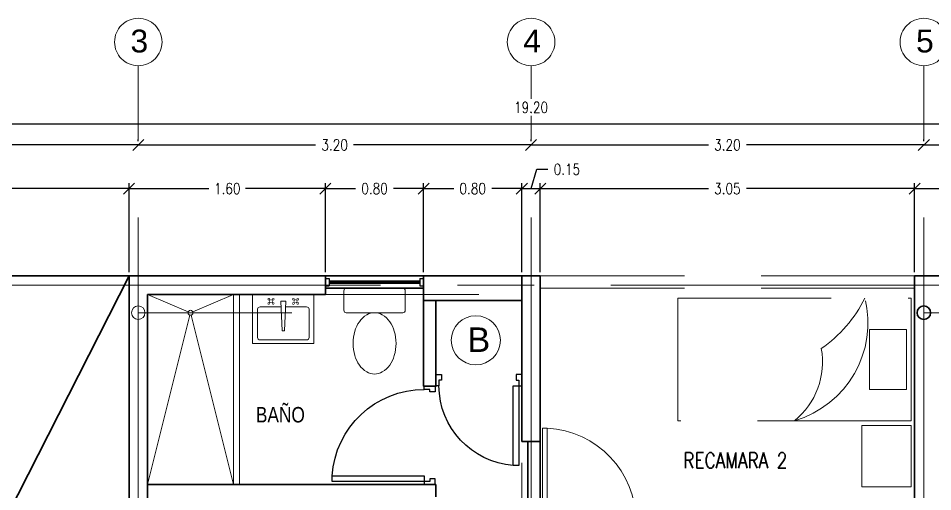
# Model space of a CAD drawing. Header units: metres. Extents: x -255 to -21, y -382 to -241.
# Drawn here: x -38.05 to -30.6, y -330.74 to -326.88 of the extents above; entities that cross this region are included whole.
import ezdxf

# ---------------------------------------------------------------- set-up
doc = ezdxf.new("R2010")
doc.units = ezdxf.units.M
doc.header["$LTSCALE"] = 5
doc.header["$MEASUREMENT"] = 0
doc.linetypes.add('CENTER2', pattern=[1.125, 0.75, -0.125, 0.125, -0.125])
doc.linetypes.add('HIDDEN', pattern=[0.375, 0.25, -0.125])
doc.layers.get('0').update_dxf_attribs({"color": 30})
for name, color, linetype, lineweight in [('A-ANNO-DIMS', 3, 'Continuous', 18), ('A-ANNO-SYMB', 3, 'Continuous', 18), ('A-ANNO-TEXT', 3, 'Continuous', 18), ('A-DOOR-FULL', 4, 'Continuous', 25), ('A-FLOR-LEVL', 7, 'Continuous', 35), ('A-FLOR-OVHD', 3, 'HIDDEN', 18), ('A-FURN', 8, 'Continuous', 18), ('A-GLAZ-FULL', 4, 'Continuous', 25), ('A-WALL-FULL-EXTR', 7, 'Continuous', 35), ('A-WALL-FULL-INTR', 7, 'Continuous', 35)]:
    doc.layers.add(name, color=color, linetype=linetype, lineweight=lineweight)
doc.styles.add('E-ROMANS', font='romans.shx', dxfattribs={"width": 0.8})
doc.styles.get("Standard").update_dxf_attribs({"font": 'arial.ttf'})
doc.dimstyles.new('E-0050_TICK_18', dxfattribs={"dimscale": 0.001, "dimtxt": 90, "dimasz": 90, "dimexe": 45, "dimexo": 30, "dimgap": 45, "dimtad": 0, "dimzin": 0, "dimdsep": 46, "dimtxsty": 'E-ROMANS', "dimblk": 'OBLIQUE', "dimcen": 45, "dimclrd": 256, "dimclre": 256, "dimclrt": 256, "dimadec": 0, "dimazin": 0, "dimtfac": 1, "dimtmove": 1, "dimatfit": 3, "dimldrblk": 'OPEN90', "dimfxl": 1, "dimtfill": 1, "dimtolj": 1, "dimtzin": 0, "dimarcsym": 0})

# ---------------------------------------------------------------- blocks, each defined once
blk = doc.blocks.new('_Oblique')
at = {"color": 0, "linetype": 'ByBlock', "lineweight": -2}
blk.add_line((-0.5, -0.5), (0.5, 0.5), dxfattribs=at)
blk = doc.blocks.new('*D301')
at = {"layer": 'A-ANNO-DIMS', "lineweight": -2, "transparency": 16777216}
for p, q in [((-40.2683, -327.1991), (-40.2683, -327.9554)), ((-37.0683, -327.8804), (-37.0683, -327.8654)), ((-40.2683, -327.9104), (-38.823, -327.9104)), ((-37.0683, -327.9104), (-38.5136, -327.9104))]:
    blk.add_line(p, q, dxfattribs=at)
at = {"layer": 'A-ANNO-DIMS', "lineweight": -2, "transparency": 16777216, "xscale": 0.09, "yscale": 0.09, "zscale": 0.09, "rotation": 180}
blk.add_blockref('_Oblique', (-40.2683, -327.9104), dxfattribs=at)
at = {"layer": 'A-ANNO-DIMS', "lineweight": -2, "transparency": 16777216, "xscale": 0.09, "yscale": 0.09, "zscale": 0.09}
blk.add_blockref('_Oblique', (-37.0683, -327.9104), dxfattribs=at)
at = {"layer": 'A-ANNO-DIMS', "transparency": 16777216, "insert": (-38.6683, -327.9104), "char_height": 0.09, "attachment_point": 5, "style": 'E-ROMANS', "bg_fill": 3, "box_fill_scale": 1.25, "bg_fill_color": 256, "bg_fill_true_color": 13158600, "bg_fill_transparency": 0}
blk.add_mtext('\\A1;3.20', dxfattribs=at)
blk = doc.blocks.new('_Open90')
at = {"color": 0, "linetype": 'ByBlock', "lineweight": -2}
for p, q in [((0, 0), (-1, 0)), ((-0.5, 0.5), (0, 0)), ((0, 0), (-0.5, -0.5))]:
    blk.add_line(p, q, dxfattribs=at)
blk = doc.blocks.new('*D302')
at = {"layer": 'A-ANNO-DIMS', "lineweight": -2, "transparency": 16777216}
for p, q in [((-37.0683, -327.8804), (-37.0683, -327.8654)), ((-33.8683, -327.8804), (-33.8683, -327.8654)), ((-37.0683, -327.9104), (-35.623, -327.9104)), ((-33.8683, -327.9104), (-35.3136, -327.9104))]:
    blk.add_line(p, q, dxfattribs=at)
at = {"layer": 'A-ANNO-DIMS', "lineweight": -2, "transparency": 16777216, "xscale": 0.09, "yscale": 0.09, "zscale": 0.09, "rotation": 180}
blk.add_blockref('_Oblique', (-37.0683, -327.9104), dxfattribs=at)
at = {"layer": 'A-ANNO-DIMS', "lineweight": -2, "transparency": 16777216, "xscale": 0.09, "yscale": 0.09, "zscale": 0.09}
blk.add_blockref('_Oblique', (-33.8683, -327.9104), dxfattribs=at)
at = {"layer": 'A-ANNO-DIMS', "transparency": 16777216, "insert": (-35.4683, -327.9104), "char_height": 0.09, "attachment_point": 5, "style": 'E-ROMANS', "bg_fill": 3, "box_fill_scale": 1.25, "bg_fill_color": 256, "bg_fill_true_color": 13158600, "bg_fill_transparency": 0}
blk.add_mtext('\\A1;3.20', dxfattribs=at)
blk = doc.blocks.new('*D303')
at = {"layer": 'A-ANNO-DIMS', "lineweight": -2, "transparency": 16777216}
for p, q in [((-33.8683, -327.8804), (-33.8683, -327.8654)), ((-30.6683, -327.8804), (-30.6683, -327.8654)), ((-33.8683, -327.9104), (-32.423, -327.9104)), ((-30.6683, -327.9104), (-32.1136, -327.9104))]:
    blk.add_line(p, q, dxfattribs=at)
at = {"layer": 'A-ANNO-DIMS', "lineweight": -2, "transparency": 16777216, "xscale": 0.09, "yscale": 0.09, "zscale": 0.09, "rotation": 180}
blk.add_blockref('_Oblique', (-33.8683, -327.9104), dxfattribs=at)
at = {"layer": 'A-ANNO-DIMS', "lineweight": -2, "transparency": 16777216, "xscale": 0.09, "yscale": 0.09, "zscale": 0.09}
blk.add_blockref('_Oblique', (-30.6683, -327.9104), dxfattribs=at)
at = {"layer": 'A-ANNO-DIMS', "transparency": 16777216, "insert": (-32.2683, -327.9104), "char_height": 0.09, "attachment_point": 5, "style": 'E-ROMANS', "bg_fill": 3, "box_fill_scale": 1.25, "bg_fill_color": 256, "bg_fill_true_color": 13158600, "bg_fill_transparency": 0}
blk.add_mtext('\\A1;3.20', dxfattribs=at)
blk = doc.blocks.new('*D304')
at = {"layer": 'A-ANNO-DIMS', "lineweight": -2, "transparency": 16777216}
for p, q in [((-30.6683, -327.8804), (-30.6683, -327.8654)), ((-27.4683, -327.8804), (-27.4683, -327.8654)), ((-30.6683, -327.9104), (-29.223, -327.9104)), ((-27.4683, -327.9104), (-28.9136, -327.9104))]:
    blk.add_line(p, q, dxfattribs=at)
at = {"layer": 'A-ANNO-DIMS', "lineweight": -2, "transparency": 16777216, "xscale": 0.09, "yscale": 0.09, "zscale": 0.09, "rotation": 180}
blk.add_blockref('_Oblique', (-30.6683, -327.9104), dxfattribs=at)
at = {"layer": 'A-ANNO-DIMS', "lineweight": -2, "transparency": 16777216, "xscale": 0.09, "yscale": 0.09, "zscale": 0.09}
blk.add_blockref('_Oblique', (-27.4683, -327.9104), dxfattribs=at)
at = {"layer": 'A-ANNO-DIMS', "transparency": 16777216, "insert": (-29.0683, -327.9104), "char_height": 0.09, "attachment_point": 5, "style": 'E-ROMANS', "bg_fill": 3, "box_fill_scale": 1.25, "bg_fill_color": 256, "bg_fill_true_color": 13158600, "bg_fill_transparency": 0}
blk.add_mtext('\\A1;3.20', dxfattribs=at)
blk = doc.blocks.new('*D306')
at = {"layer": 'A-ANNO-DIMS', "lineweight": -2, "transparency": 16777216}
for p, q in [((-43.4683, -327.1991), (-43.4683, -327.7825)), ((-24.2683, -327.1991), (-24.2683, -327.7825)), ((-43.4683, -327.7375), (-24.2683, -327.7375))]:
    blk.add_line(p, q, dxfattribs=at)
at = {"layer": 'A-ANNO-DIMS', "lineweight": -2, "transparency": 16777216, "xscale": 0.09, "yscale": 0.09, "zscale": 0.09, "rotation": 180}
blk.add_blockref('_Oblique', (-43.4683, -327.7375), dxfattribs=at)
at = {"layer": 'A-ANNO-DIMS', "lineweight": -2, "transparency": 16777216, "xscale": 0.09, "yscale": 0.09, "zscale": 0.09}
blk.add_blockref('_Oblique', (-24.2683, -327.7375), dxfattribs=at)
at = {"layer": 'A-ANNO-DIMS', "transparency": 16777216, "insert": (-33.8683, -327.6039), "char_height": 0.09, "attachment_point": 5, "style": 'E-ROMANS', "bg_fill": 3, "box_fill_scale": 1.25, "bg_fill_color": 256, "bg_fill_true_color": 13158600, "bg_fill_transparency": 0}
blk.add_mtext('\\A1;19.20', dxfattribs=at)
blk = doc.blocks.new('*D311')
at = {"layer": 'A-ANNO-DIMS', "lineweight": -2, "transparency": 16777216}
for p, q in [((-40.1933, -328.9487), (-40.1933, -328.2216)), ((-37.1433, -328.9487), (-37.1433, -328.2216)), ((-40.1933, -328.2666), (-38.823, -328.2666)), ((-37.1433, -328.2666), (-38.5136, -328.2666))]:
    blk.add_line(p, q, dxfattribs=at)
at = {"layer": 'A-ANNO-DIMS', "lineweight": -2, "transparency": 16777216, "xscale": 0.09, "yscale": 0.09, "zscale": 0.09, "rotation": 180}
blk.add_blockref('_Oblique', (-40.1933, -328.2666), dxfattribs=at)
at = {"layer": 'A-ANNO-DIMS', "lineweight": -2, "transparency": 16777216, "xscale": 0.09, "yscale": 0.09, "zscale": 0.09}
blk.add_blockref('_Oblique', (-37.1433, -328.2666), dxfattribs=at)
at = {"layer": 'A-ANNO-DIMS', "transparency": 16777216, "insert": (-38.6683, -328.2666), "char_height": 0.09, "attachment_point": 5, "style": 'E-ROMANS', "bg_fill": 3, "box_fill_scale": 1.25, "bg_fill_color": 256, "bg_fill_true_color": 13158600, "bg_fill_transparency": 0}
blk.add_mtext('\\A1;3.05', dxfattribs=at)
blk = doc.blocks.new('*D312')
at = {"layer": 'A-ANNO-DIMS', "lineweight": -2, "transparency": 16777216}
for p, q in [((-37.1433, -328.9487), (-37.1433, -328.2216)), ((-35.5433, -328.9487), (-35.5433, -328.2216)), ((-37.1433, -328.2666), (-36.4928, -328.2666)), ((-35.5433, -328.2666), (-36.1937, -328.2666))]:
    blk.add_line(p, q, dxfattribs=at)
at = {"layer": 'A-ANNO-DIMS', "lineweight": -2, "transparency": 16777216, "xscale": 0.09, "yscale": 0.09, "zscale": 0.09, "rotation": 180}
blk.add_blockref('_Oblique', (-37.1433, -328.2666), dxfattribs=at)
at = {"layer": 'A-ANNO-DIMS', "lineweight": -2, "transparency": 16777216, "xscale": 0.09, "yscale": 0.09, "zscale": 0.09}
blk.add_blockref('_Oblique', (-35.5433, -328.2666), dxfattribs=at)
at = {"layer": 'A-ANNO-DIMS', "transparency": 16777216, "insert": (-36.3433, -328.2666), "char_height": 0.09, "attachment_point": 5, "style": 'E-ROMANS', "bg_fill": 3, "box_fill_scale": 1.25, "bg_fill_color": 256, "bg_fill_true_color": 13158600, "bg_fill_transparency": 0}
blk.add_mtext('\\A1;1.60', dxfattribs=at)
blk = doc.blocks.new('*D313')
at = {"layer": 'A-ANNO-DIMS', "lineweight": -2, "transparency": 16777216}
for p, q in [((-35.5433, -328.9487), (-35.5433, -328.2216)), ((-34.7433, -328.9487), (-34.7433, -328.2216)), ((-35.5433, -328.2666), (-35.298, -328.2666)), ((-34.7433, -328.2666), (-34.9886, -328.2666))]:
    blk.add_line(p, q, dxfattribs=at)
at = {"layer": 'A-ANNO-DIMS', "lineweight": -2, "transparency": 16777216, "xscale": 0.09, "yscale": 0.09, "zscale": 0.09, "rotation": 180}
blk.add_blockref('_Oblique', (-35.5433, -328.2666), dxfattribs=at)
at = {"layer": 'A-ANNO-DIMS', "lineweight": -2, "transparency": 16777216, "xscale": 0.09, "yscale": 0.09, "zscale": 0.09}
blk.add_blockref('_Oblique', (-34.7433, -328.2666), dxfattribs=at)
at = {"layer": 'A-ANNO-DIMS', "transparency": 16777216, "insert": (-35.1433, -328.2666), "char_height": 0.09, "attachment_point": 5, "style": 'E-ROMANS', "bg_fill": 3, "box_fill_scale": 1.25, "bg_fill_color": 256, "bg_fill_true_color": 13158600, "bg_fill_transparency": 0}
blk.add_mtext('\\A1;0.80', dxfattribs=at)
blk = doc.blocks.new('*D314')
at = {"layer": 'A-ANNO-DIMS', "lineweight": -2, "transparency": 16777216}
for p, q in [((-34.7433, -328.9487), (-34.7433, -328.2216)), ((-33.9433, -328.9487), (-33.9433, -328.2216)), ((-34.7433, -328.2666), (-34.498, -328.2666)), ((-33.9433, -328.2666), (-34.1886, -328.2666))]:
    blk.add_line(p, q, dxfattribs=at)
at = {"layer": 'A-ANNO-DIMS', "lineweight": -2, "transparency": 16777216, "xscale": 0.09, "yscale": 0.09, "zscale": 0.09, "rotation": 180}
blk.add_blockref('_Oblique', (-34.7433, -328.2666), dxfattribs=at)
at = {"layer": 'A-ANNO-DIMS', "lineweight": -2, "transparency": 16777216, "xscale": 0.09, "yscale": 0.09, "zscale": 0.09}
blk.add_blockref('_Oblique', (-33.9433, -328.2666), dxfattribs=at)
at = {"layer": 'A-ANNO-DIMS', "transparency": 16777216, "insert": (-34.3433, -328.2666), "char_height": 0.09, "attachment_point": 5, "style": 'E-ROMANS', "bg_fill": 3, "box_fill_scale": 1.25, "bg_fill_color": 256, "bg_fill_true_color": 13158600, "bg_fill_transparency": 0}
blk.add_mtext('\\A1;0.80', dxfattribs=at)
blk = doc.blocks.new('*D315')
at = {"layer": 'A-ANNO-DIMS', "lineweight": -2, "transparency": 16777216}
for p, q in [((-33.8683, -328.2666), (-33.821, -328.1091)), ((-33.821, -328.1091), (-33.731, -328.1091)), ((-33.9433, -328.9487), (-33.9433, -328.2216)), ((-33.7933, -328.9487), (-33.7933, -328.2216)), ((-33.9433, -328.2666), (-33.7933, -328.2666))]:
    blk.add_line(p, q, dxfattribs=at)
at = {"layer": 'A-ANNO-DIMS', "lineweight": -2, "transparency": 16777216, "xscale": 0.09, "yscale": 0.09, "zscale": 0.09, "rotation": 180}
blk.add_blockref('_Oblique', (-33.9433, -328.2666), dxfattribs=at)
at = {"layer": 'A-ANNO-DIMS', "lineweight": -2, "transparency": 16777216, "xscale": 0.09, "yscale": 0.09, "zscale": 0.09}
blk.add_blockref('_Oblique', (-33.7933, -328.2666), dxfattribs=at)
at = {"layer": 'A-ANNO-DIMS', "transparency": 16777216, "insert": (-33.5763, -328.1091), "char_height": 0.09, "attachment_point": 5, "style": 'E-ROMANS', "bg_fill": 3, "box_fill_scale": 1.25, "bg_fill_color": 256, "bg_fill_true_color": 13158600, "bg_fill_transparency": 0}
blk.add_mtext('\\A1;0.15', dxfattribs=at)
blk = doc.blocks.new('INOD')
for p, q in [((0.23, 0), (-0.23, 0)), ((-0.25, -0.02), (-0.25, -0.18)), ((0.25, -0.18), (0.25, -0.02)), ((-0.23, -0.2), (0.23, -0.2))]:
    blk.add_line(p, q)
blk.add_lwpolyline([(-0.175, -0.45, 0.07067), (-0.1609, -0.5491, 0.082314), (-0.1237, -0.6268, 0.106842), (-0.0634, -0.6826, 0.13438), (0, -0.7, 0.13438), (0.0634, -0.6826, 0.106842), (0.1237, -0.6268, 0.082314), (0.1609, -0.5491, 0.07067), (0.175, -0.45, 0.07067), (0.1609, -0.3509, 0.082314), (0.1237, -0.2732, 0.106842), (0.0634, -0.2174, 0.13438), (0, -0.2, 0.13438), (-0.0634, -0.2174, 0.106842), (-0.1237, -0.2732, 0.082314), (-0.1609, -0.3509, 0.07067)], format="xyb", close=True)
for centre, start, end in [((-0.23, -0.02), 90, 180), ((0.23, -0.02), 0, 90), ((-0.23, -0.18), 180, 270), ((0.23, -0.18), 270, 0)]:
    blk.add_arc(centre, 0.02, start, end)
blk = doc.blocks.new('DOOR-75')
for points in [[(-0.07, 0.84), (-0.07, 0.09), (-0.025, 0.09), (-0.025, 0.84), (-0.07, 0.84)], [(-0.775, 0.09), (-0.8, 0.09), (-0.8, 0), (-0.755, 0), (-0.755, 0.045), (-0.775, 0.045), (-0.775, 0.09)], [(-0.025, 0.09), (0, 0.09), (0, 0), (-0.045, 0), (-0.045, 0.045), (-0.025, 0.045), (-0.025, 0.09)]]:
    blk.add_lwpolyline(points)
at = {"linetype": 'HIDDEN'}
blk.add_arc((-0.0225, 0.089), 0.7525, 93.61808, 179.92486, dxfattribs=at)
blk = doc.blocks.new('DOOR-65')
for points in [[(-0.07, 0.74), (-0.07, 0.09), (-0.025, 0.09), (-0.025, 0.74), (-0.07, 0.74)], [(-0.675, 0.09), (-0.7, 0.09), (-0.7, 0), (-0.655, 0), (-0.655, 0.045), (-0.675, 0.045), (-0.675, 0.09)], [(-0.025, 0.09), (0, 0.09), (0, 0), (-0.045, 0), (-0.045, 0.045), (-0.025, 0.045), (-0.025, 0.09)]]:
    blk.add_lwpolyline(points)
at = {"linetype": 'HIDDEN'}
blk.add_arc((-0.0221, 0.0889), 0.6529, 94.20758, 179.89952, dxfattribs=at)
blk = doc.blocks.new('*D538')
at = {"layer": 'A-ANNO-DIMS', "lineweight": -2, "transparency": 16777216}
for p, q in [((-33.7933, -328.9487), (-33.7933, -328.2216)), ((-30.7433, -328.9487), (-30.7433, -328.2216)), ((-33.7933, -328.2666), (-32.423, -328.2666)), ((-30.7433, -328.2666), (-32.1136, -328.2666))]:
    blk.add_line(p, q, dxfattribs=at)
at = {"layer": 'A-ANNO-DIMS', "lineweight": -2, "transparency": 16777216, "xscale": 0.09, "yscale": 0.09, "zscale": 0.09, "rotation": 180}
blk.add_blockref('_Oblique', (-33.7933, -328.2666), dxfattribs=at)
at = {"layer": 'A-ANNO-DIMS', "lineweight": -2, "transparency": 16777216, "xscale": 0.09, "yscale": 0.09, "zscale": 0.09}
blk.add_blockref('_Oblique', (-30.7433, -328.2666), dxfattribs=at)
at = {"layer": 'A-ANNO-DIMS', "transparency": 16777216, "insert": (-32.2683, -328.2666), "char_height": 0.09, "attachment_point": 5, "style": 'E-ROMANS', "bg_fill": 3, "box_fill_scale": 1.25, "bg_fill_color": 256, "bg_fill_true_color": 13158600, "bg_fill_transparency": 0}
blk.add_mtext('\\A1;3.05', dxfattribs=at)
blk = doc.blocks.new('*D539')
at = {"layer": 'A-ANNO-DIMS', "lineweight": -2, "transparency": 16777216}
for p, q in [((-30.7433, -328.9487), (-30.7433, -328.2216)), ((-29.1433, -328.9487), (-29.1433, -328.2216)), ((-30.7433, -328.2666), (-30.0928, -328.2666)), ((-29.1433, -328.2666), (-29.7937, -328.2666))]:
    blk.add_line(p, q, dxfattribs=at)
at = {"layer": 'A-ANNO-DIMS', "lineweight": -2, "transparency": 16777216, "xscale": 0.09, "yscale": 0.09, "zscale": 0.09, "rotation": 180}
blk.add_blockref('_Oblique', (-30.7433, -328.2666), dxfattribs=at)
at = {"layer": 'A-ANNO-DIMS', "lineweight": -2, "transparency": 16777216, "xscale": 0.09, "yscale": 0.09, "zscale": 0.09}
blk.add_blockref('_Oblique', (-29.1433, -328.2666), dxfattribs=at)
at = {"layer": 'A-ANNO-DIMS', "transparency": 16777216, "insert": (-29.9433, -328.2666), "char_height": 0.09, "attachment_point": 5, "style": 'E-ROMANS', "bg_fill": 3, "box_fill_scale": 1.25, "bg_fill_color": 256, "bg_fill_true_color": 13158600, "bg_fill_transparency": 0}
blk.add_mtext('\\A1;1.60', dxfattribs=at)

msp = doc.modelspace()

# ---------------------------------------------------------------- linework, layer by layer
at = {"layer": 'A-ANNO-SYMB', "linetype": 'CENTER2'}
for p, q in [((-37.0683, -337.8776), (-37.0683, -327.2642)), ((-33.8683, -337.8776), (-33.8683, -327.2642)), ((-30.6683, -337.8776), (-30.6683, -327.2642)), ((-44.4683, -329.0537), (-23.2683, -329.0537))]:
    msp.add_line(p, q, dxfattribs=at)
for centre in [(-37.0679, -327.0707), (-33.8679, -327.0707), (-30.6679, -327.0707)]:
    msp.add_circle(centre, 0.1935, dxfattribs=at)
at = {"layer": 'A-ANNO-TEXT'}
msp.add_circle((-34.3182, -329.5037), 0.2, dxfattribs=at)
at = {"layer": 'A-FLOR-LEVL'}
for p, q in [((-40.1933, -328.9787), (-37.1433, -328.9787)), ((-34.7433, -329.0787), (-35.5433, -329.0787))]:
    msp.add_line(p, q, dxfattribs=at)
msp.add_lwpolyline([(-40.1933, -334.9787), (-37.1433, -328.9787)], dxfattribs=at)
msp.add_circle((-30.6683, -329.2787), 0.055, dxfattribs=at)
at = {"layer": 'A-FLOR-OVHD'}
for p, q in [((-30.7433, -328.9787), (-33.7933, -328.9787)), ((-35.5433, -329.1287), (-33.9433, -329.1287)), ((-35.3933, -329.0787), (-34.8933, -329.0787)), ((-30.7433, -329.0787), (-33.7933, -329.0787)), ((-32.6721, -329.159), (-30.7721, -329.159)), ((-32.6721, -330.159), (-32.6721, -329.159)), ((-30.7721, -329.159), (-30.7721, -330.159)), ((-37.0683, -329.2787), (-35.1433, -329.2787)), ((-30.6683, -329.2787), (-28.7433, -329.2787)), ((-30.7721, -330.159), (-32.6721, -330.159)), ((-30.7721, -330.1982), (-31.1721, -330.1982)), ((-31.1721, -330.1982), (-31.1721, -330.6982)), ((-30.7721, -330.1982), (-30.7721, -330.6982)), ((-33.9433, -333.6287), (-33.9433, -330.3287)), ((-31.1721, -330.6982), (-30.7721, -330.6982))]:
    msp.add_line(p, q, dxfattribs=at)
for points in [[(-31.1117, -329.4164), (-30.8095, -329.4164), (-30.8095, -329.9048), (-31.1117, -329.9048)], [(-33.7744, -330.9827), (-33.7744, -330.2204), (-33.7366, -330.2204), (-33.7366, -330.9827)]]:
    msp.add_lwpolyline(points, close=True, dxfattribs=at)
for centre, radius, start, end in [((-31.9528, -329.3628), 0.829, 286.15805, 14.16244), ((-32.1013, -328.6956), 1.0595, 304.34498, 334.00729), ((-32.109, -329.6805), 0.6154, 308.95588, 10.31121), ((-33.7761, -330.9833), 0.7639, 0.05099, 87.03818)]:
    msp.add_arc(centre, radius, start, end, dxfattribs=at)
at = {"layer": 'A-FURN'}
for p, q in [((-36.6616, -329.2708), (-36.9933, -329.1287)), ((-36.6249, -329.2708), (-36.2933, -329.1287)), ((-36.2933, -329.1287), (-36.2933, -330.6787)), ((-36.2433, -329.1287), (-36.2433, -330.6787)), ((-36.137, -329.1287), (-36.137, -329.5287)), ((-35.637, -329.5287), (-35.637, -329.1287)), ((-36.0963, -329.2505), (-36.0963, -329.4805)), ((-35.9044, -329.2305), (-36.0763, -329.2305)), ((-35.6963, -329.2305), (-35.8681, -329.2305)), ((-35.6763, -329.4805), (-35.6763, -329.2505)), ((-36.6481, -329.2981), (-36.9933, -330.6787)), ((-36.2933, -330.6787), (-36.6384, -329.2981)), ((-36.0763, -329.5005), (-35.6963, -329.5005)), ((-36.137, -329.5287), (-35.637, -329.5287))]:
    msp.add_line(p, q, dxfattribs=at)
at = {"layer": 'A-FURN', "const_width": 0.005}
for points in [[(-35.997, -329.168, 1), (-36.012, -329.168, 1)], [(-35.997, -329.2029, -1), (-36.012, -329.2029, -1)], [(-35.9988, -329.1855, 1), (-35.9738, -329.1855, 1)], [(-35.9687, -329.1611, 1), (-35.9687, -329.1761, 1)], [(-35.9687, -329.2098, -1), (-35.9687, -329.1948, -1)], [(-35.797, -329.168, 1), (-35.812, -329.168, 1)], [(-35.797, -329.2029, -1), (-35.812, -329.2029, -1)], [(-35.7988, -329.1855, 1), (-35.7738, -329.1855, 1)], [(-35.7687, -329.1611, 1), (-35.7687, -329.1761, 1)], [(-35.7687, -329.2098, -1), (-35.7687, -329.1948, -1)]]:
    msp.add_lwpolyline(points, format="xyb", close=True, dxfattribs=at)
at = {"layer": 'A-FURN'}
msp.add_lwpolyline([(-35.8963, -329.4255), (-35.8763, -329.4255), (-35.8663, -329.1855), (-35.9063, -329.1855)], close=True, dxfattribs=at)
for centre, radius in [((-37.0683, -329.2787), 0.055), ((-36.6433, -329.2787), 0.02)]:
    msp.add_circle(centre, radius, dxfattribs=at)
for centre, start, end in [((-36.0763, -329.2505), 90, 180), ((-35.6963, -329.2505), 0, 90), ((-36.0763, -329.4805), 180, 270), ((-35.6963, -329.4805), 270, 0)]:
    msp.add_arc(centre, 0.02, start, end, dxfattribs=at)
at = {"layer": 'A-GLAZ-FULL'}
for p, q in [((-35.5133, -329.0187), (-34.7733, -329.0187)), ((-35.5133, -329.0287), (-34.7733, -329.0287)), ((-35.5133, -329.0387), (-34.7733, -329.0387)), ((-35.5433, -329.0587), (-35.5133, -329.0587)), ((-34.7733, -329.0587), (-34.7433, -329.0587))]:
    msp.add_line(p, q, dxfattribs=at)
at = {"layer": 'A-WALL-FULL-EXTR'}
for p, q in [((-30.7433, -328.9787), (-29.1433, -328.9787)), ((-30.7433, -334.9787), (-30.7433, -328.9787)), ((-36.9933, -330.6787), (-36.9933, -329.1287)), ((-36.9933, -329.1287), (-35.5433, -329.1287)), ((-33.9433, -330.3287), (-33.7933, -330.3287)), ((-36.9933, -332.1787), (-36.9933, -330.6787))]:
    msp.add_line(p, q, dxfattribs=at)
at = {"layer": 'A-WALL-FULL-INTR'}
for p, q in [((-34.7433, -329.1787), (-33.9433, -329.1787)), ((-33.8933, -330.3287), (-33.8933, -331.0252)), ((-33.7933, -331.0252), (-33.7933, -330.3287)), ((-34.6432, -330.6787), (-36.9933, -330.6787)), ((-34.6432, -330.6787), (-34.6432, -330.7787))]:
    msp.add_line(p, q, dxfattribs=at)
msp.add_lwpolyline([(-34.7433, -329.1787), (-34.7433, -329.8787), (-34.6432, -329.8787), (-34.6432, -329.1787)], dxfattribs=at)

# ---------------------------------------------------------------- block references
at = {"layer": 'A-DOOR-FULL', "xscale": -1}
for name, p, rotation in [('DOOR-65', (-33.9433, -329.7837), 180), ('DOOR-75', (-34.6482, -330.6787), 90)]:
    msp.add_blockref(name, p, dxfattribs=dict(at, rotation=rotation))
at = {"layer": 'A-FURN', "xscale": -1}
msp.add_blockref('INOD', (-35.1433, -329.0787), dxfattribs=at)

# ---------------------------------------------------------------- texts
at = {"layer": 'A-ANNO-TEXT', "attachment_point": 1}
for s, insert, char_height in [('{\\fArial|b0|i0|c0|p34;3}', (-37.1319, -326.9699), 0.186083), ('{\\fArial|b0|i0|c0|p34;4}', (-33.9319, -326.9699), 0.186083), ('{\\fArial|b0|i0|c0|p34;5}', (-30.7319, -326.9699), 0.186083), ('{\\fArial|b0|i0|c0|p34;B}', (-34.387, -329.3982), 0.2)]:
    msp.add_mtext(s, dxfattribs=dict(at, insert=insert, char_height=char_height))
at = {"layer": 'A-ANNO-TEXT', "char_height": 0.126, "attachment_point": 1, "style": 'E-ROMANS'}
for s, insert in [('{\\fArial|b0|i0|c0|p34;BAÑO}', (-36.1099, -330.0474)), ('RECAMARA 2', (-32.6268, -330.4198))]:
    msp.add_mtext(s, dxfattribs=dict(at, insert=insert))

# ---------------------------------------------------------------- next in the draw order: dimensions: what is measured, and where the dimension line sits
at = {"layer": 'A-ANNO-DIMS'}
for base, p1, p2, picture, middle in [((-37.0683, -327.9104), (-40.2683, -327.1691), (-37.0683, -327.9104), '*D301', (-38.6683, -327.9104)), ((-37.1433, -328.2666), (-40.1933, -328.9787), (-37.1433, -328.9787), '*D311', (-38.6683, -328.2666))]:
    dim = msp.add_linear_dim(base=base, p1=p1, p2=p2, dimstyle='E-0050_TICK_18', dxfattribs=at)
    dim.commit()
    dim.dimension.update_dxf_attribs({"geometry": picture, "text_midpoint": middle})

# ---------------------------------------------------------------- next in the draw order: dimensions: what is measured, and where the dimension line sits
dim = msp.add_linear_dim(base=(-24.2683, -327.7375), p1=(-43.4683, -327.1691), p2=(-24.2683, -327.1691), dimstyle='E-0050_TICK_18', dxfattribs=at)
dim.commit()
dim.dimension.update_dxf_attribs({"geometry": '*D306', "text_midpoint": (-33.8683, -327.6039), "dimtype": 160})
for base, p1, p2, picture, middle in [((-33.8683, -327.9104), (-37.0683, -327.9104), (-33.8683, -327.9104), '*D302', (-35.4683, -327.9104)), ((-35.5433, -328.2666), (-37.1433, -328.9787), (-35.5433, -328.9787), '*D312', (-36.3433, -328.2666))]:
    dim = msp.add_linear_dim(base=base, p1=p1, p2=p2, dimstyle='E-0050_TICK_18', dxfattribs=at)
    dim.commit()
    dim.dimension.update_dxf_attribs({"geometry": picture, "text_midpoint": middle})

# ---------------------------------------------------------------- next in the draw order: linework, layer by layer
at = {"layer": 'A-WALL-FULL-EXTR'}
msp.add_line((-37.1433, -334.9787), (-37.1433, -328.9787), dxfattribs=at)

# ---------------------------------------------------------------- next in the draw order: dimensions: what is measured, and where the dimension line sits
at = {"layer": 'A-ANNO-DIMS'}
for base, p1, p2, picture, middle in [((-30.6683, -327.9104), (-33.8683, -327.9104), (-30.6683, -327.9104), '*D303', (-32.2683, -327.9104)), ((-34.7433, -328.2666), (-35.5433, -328.9787), (-34.7433, -328.9787), '*D313', (-35.1433, -328.2666))]:
    dim = msp.add_linear_dim(base=base, p1=p1, p2=p2, dimstyle='E-0050_TICK_18', dxfattribs=at)
    dim.commit()
    dim.dimension.update_dxf_attribs({"geometry": picture, "text_midpoint": middle})

# ---------------------------------------------------------------- next in the draw order: linework, layer by layer
at = {"layer": 'A-GLAZ-FULL'}
msp.add_line((-35.5433, -328.9987), (-35.5133, -328.9987), dxfattribs=at)
at = {"layer": 'A-GLAZ-FULL', "ltscale": 0.001}
msp.add_line((-35.5133, -328.9987), (-35.5133, -329.0587), dxfattribs=at)
at = {"layer": 'A-WALL-FULL-EXTR'}
for p in [(-37.1433, -328.9787), (-35.5433, -329.1287)]:
    msp.add_line(p, (-35.5433, -328.9787), dxfattribs=at)

# ---------------------------------------------------------------- next in the draw order: dimensions: what is measured, and where the dimension line sits
at = {"layer": 'A-ANNO-DIMS'}
for base, p1, p2, picture, middle in [((-27.4683, -327.9104), (-30.6683, -327.9104), (-27.4683, -327.9104), '*D304', (-29.0683, -327.9104)), ((-33.9433, -328.2666), (-34.7433, -328.9787), (-33.9433, -328.9787), '*D314', (-34.3433, -328.2666))]:
    dim = msp.add_linear_dim(base=base, p1=p1, p2=p2, dimstyle='E-0050_TICK_18', dxfattribs=at)
    dim.commit()
    dim.dimension.update_dxf_attribs({"geometry": picture, "text_midpoint": middle})

# ---------------------------------------------------------------- next in the draw order: linework, layer by layer
at = {"layer": 'A-FLOR-LEVL'}
msp.add_line((-34.7433, -328.9787), (-35.5433, -328.9787), dxfattribs=at)
at = {"layer": 'A-GLAZ-FULL', "ltscale": 0.001}
msp.add_line((-34.7733, -328.9987), (-34.7733, -329.0587), dxfattribs=at)
at = {"layer": 'A-GLAZ-FULL'}
msp.add_line((-34.7733, -328.9987), (-34.7433, -328.9987), dxfattribs=at)
at = {"layer": 'A-WALL-FULL-INTR'}
msp.add_line((-34.7433, -329.1787), (-34.7433, -328.9787), dxfattribs=at)

# ---------------------------------------------------------------- next in the draw order: dimensions: what is measured, and where the dimension line sits
at = {"layer": 'A-ANNO-DIMS'}
dim = msp.add_linear_dim(base=(-33.7933, -328.2666), p1=(-33.9433, -328.9787), p2=(-33.7933, -328.9787), dimstyle='E-0050_TICK_18', dxfattribs=at)
dim.commit()
dim.dimension.update_dxf_attribs({"geometry": '*D315', "text_midpoint": (-33.686, -328.1091)})

# ---------------------------------------------------------------- next in the draw order: linework, layer by layer
at = {"layer": 'A-WALL-FULL-EXTR'}
for p, q in [((-33.9433, -328.9787), (-33.9433, -330.3287)), ((-33.9433, -328.9787), (-33.7933, -328.9787)), ((-33.7933, -330.3287), (-33.7933, -328.9787))]:
    msp.add_line(p, q, dxfattribs=at)
at = {"layer": 'A-WALL-FULL-INTR'}
msp.add_line((-34.7433, -328.9787), (-33.9433, -328.9787), dxfattribs=at)

# ---------------------------------------------------------------- next in the draw order: dimensions: what is measured, and where the dimension line sits
at = {"layer": 'A-ANNO-DIMS'}
dim = msp.add_linear_dim(base=(-30.7433, -328.2666), p1=(-33.7933, -328.9787), p2=(-30.7433, -328.9787), dimstyle='E-0050_TICK_18', dxfattribs=at)
dim.commit()
dim.dimension.update_dxf_attribs({"geometry": '*D538', "text_midpoint": (-32.2683, -328.2666)})

# ---------------------------------------------------------------- next in the draw order: dimensions: what is measured, and where the dimension line sits
dim = msp.add_linear_dim(base=(-29.1433, -328.2666), p1=(-30.7433, -328.9787), p2=(-29.1433, -328.9787), dimstyle='E-0050_TICK_18', dxfattribs=at)
dim.commit()
dim.dimension.update_dxf_attribs({"geometry": '*D539', "text_midpoint": (-29.9433, -328.2666)})

doc.saveas('drawing.dxf')
